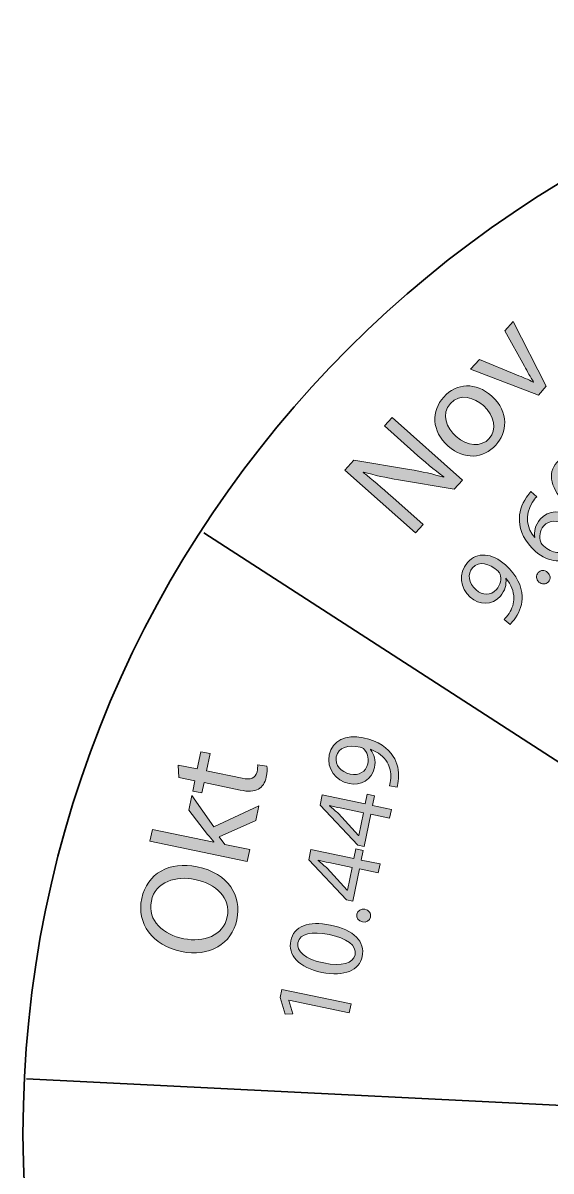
# Model space of a CAD drawing. Header units: inches. Extents: x 3 to 336, y -207 to -2.
# Drawn here: x 228.7 to 252.7, y -55.2 to -3.1 of the extents above; entities that cross this region are included whole.
import ezdxf

# ---------------------------------------------------------------- set-up
doc = ezdxf.new("R2010")
doc.units = ezdxf.units.IN
doc.header["$MEASUREMENT"] = 0
doc.layers.add('cut', color=7, linetype='Continuous')
doc.layers.add('graveer', color=7, linetype='Continuous')

# ---------------------------------------------------------------- blocks, each defined once
blk = doc.blocks.new('block 27')
at = {"layer": 'graveer'}
h = blk.add_hatch(color=7, dxfattribs=at)
h.dxf.hatch_style = 2
edge = h.paths.add_edge_path()
edge.add_spline(control_points=[(245.323, -37.728), (245.352, -37.638), (245.364, -37.53), (245.38, -37.382), (245.397, -37.128), (245.344, -36.875), (245.211, -36.66), (245.065, -36.413), (244.821, -36.206), (244.46, -36.071), (244.46, -36.071), (244.457, -36.085), (244.457, -36.085), (244.634, -36.304), (244.708, -36.581), (244.643, -36.896), (244.525, -37.462), (244.024, -37.737), (243.487, -37.626), (242.892, -37.502), (242.459, -36.963), (242.592, -36.32), (242.726, -35.676), (243.33, -35.388), (244.133, -35.554), (244.825, -35.697), (245.261, -36.03), (245.497, -36.402), (245.684, -36.693), (245.76, -37.056), (245.728, -37.403), (245.721, -37.563), (245.697, -37.7), (245.671, -37.8), (245.671, -37.8), (245.323, -37.728), (245.323, -37.728)], knot_values=[0, 0, 0, 0, 1, 1, 1, 2, 2, 2, 3, 3, 3, 4, 4, 4, 5, 5, 5, 6, 6, 6, 7, 7, 7, 8, 8, 8, 9, 9, 9, 10, 10, 10, 11, 11, 11, 12, 12, 12, 12], degree=3, periodic=1)
edge = h.paths.add_edge_path()
edge.add_spline(control_points=[(243.546, -37.199), (243.937, -37.28), (244.262, -37.1), (244.339, -36.732), (244.397, -36.447), (244.303, -36.195), (244.138, -36.044), (244.104, -36.012), (244.059, -35.988), (243.991, -35.974), (243.454, -35.862), (243.002, -35.975), (242.909, -36.421), (242.834, -36.784), (243.1, -37.106), (243.546, -37.199)], knot_values=[0, 0, 0, 0, 1, 1, 1, 2, 2, 2, 3, 3, 3, 4, 4, 4, 5, 5, 5, 5], degree=3, periodic=1)
h = blk.add_hatch(color=7, dxfattribs=at)
h.dxf.hatch_style = 2
edge = h.paths.add_edge_path()
edge.add_spline(control_points=[(235.737, -36.787), (235.737, -36.787), (236.602, -36.966), (236.602, -36.966), (236.602, -36.966), (236.764, -36.183), (236.764, -36.183), (236.764, -36.183), (237.181, -36.269), (237.181, -36.269), (237.181, -36.269), (237.018, -37.053), (237.018, -37.053), (237.018, -37.053), (238.642, -37.389), (238.642, -37.389), (239.015, -37.466), (239.248, -37.404), (239.312, -37.1), (239.341, -36.957), (239.345, -36.847), (239.34, -36.774), (239.34, -36.774), (239.756, -36.835), (239.756, -36.835), (239.777, -36.949), (239.773, -37.124), (239.73, -37.336), (239.677, -37.59), (239.553, -37.779), (239.377, -37.878), (239.183, -38.001), (238.904, -38.001), (238.55, -37.928), (238.55, -37.928), (236.908, -37.587), (236.908, -37.587), (236.908, -37.587), (236.811, -38.054), (236.811, -38.054), (236.811, -38.054), (236.394, -37.968), (236.394, -37.968), (236.394, -37.968), (236.491, -37.501), (236.491, -37.501), (236.491, -37.501), (235.77, -37.352), (235.77, -37.352), (235.77, -37.352), (235.737, -36.787), (235.737, -36.787)], knot_values=[0, 0, 0, 0, 1, 1, 1, 2, 2, 2, 3, 3, 3, 4, 4, 4, 5, 5, 5, 6, 6, 6, 7, 7, 7, 8, 8, 8, 9, 9, 9, 10, 10, 10, 11, 11, 11, 12, 12, 12, 13, 13, 13, 14, 14, 14, 15, 15, 15, 16, 16, 16, 17, 17, 17, 17], degree=3, periodic=1)
h = blk.add_hatch(color=7, dxfattribs=at)
h.dxf.hatch_style = 2
edge = h.paths.add_edge_path()
edge.add_spline(control_points=[(237.354, -40.287), (237.354, -40.287), (237.357, -40.274), (237.357, -40.274), (237.266, -40.178), (237.158, -40.045), (237.07, -39.936), (237.07, -39.936), (236.214, -38.837), (236.214, -38.837), (236.214, -38.837), (236.351, -38.178), (236.351, -38.178), (236.351, -38.178), (237.348, -39.598), (237.348, -39.598), (237.348, -39.598), (239.395, -38.64), (239.395, -38.64), (239.395, -38.64), (239.257, -39.306), (239.257, -39.306), (239.257, -39.306), (237.599, -40.045), (237.599, -40.045), (237.599, -40.045), (237.852, -40.39), (237.852, -40.39), (237.852, -40.39), (238.984, -40.624), (238.984, -40.624), (238.984, -40.624), (238.872, -41.165), (238.872, -41.165), (238.872, -41.165), (234.455, -40.25), (234.455, -40.25), (234.455, -40.25), (234.568, -39.709), (234.568, -39.709), (234.568, -39.709), (237.354, -40.287), (237.354, -40.287)], knot_values=[0, 0, 0, 0, 1, 1, 1, 2, 2, 2, 3, 3, 3, 4, 4, 4, 5, 5, 5, 6, 6, 6, 7, 7, 7, 8, 8, 8, 9, 9, 9, 10, 10, 10, 11, 11, 11, 12, 12, 12, 13, 13, 13, 14, 14, 14, 14], degree=3, periodic=1)
h = blk.add_hatch(color=7, dxfattribs=at)
h.dxf.hatch_style = 2
h.paths.add_polyline_path([(245.331, -39.202), (244.474, -39.024), (244.171, -40.486), (243.891, -40.428), (242.173, -38.608), (242.268, -38.149), (244.224, -38.554), (244.315, -38.113), (244.649, -38.182), (244.557, -38.623), (245.414, -38.8)])
edge = h.paths.add_edge_path()
edge.add_spline(control_points=[(244.14, -38.955), (244.14, -38.955), (243.09, -38.738), (243.09, -38.738), (242.926, -38.704), (242.762, -38.665), (242.6, -38.621), (242.6, -38.621), (242.597, -38.635), (242.597, -38.635), (242.761, -38.77), (242.88, -38.875), (243.007, -38.993), (243.007, -38.993), (243.917, -39.984), (243.917, -39.984), (243.917, -39.984), (243.927, -39.986), (243.927, -39.986), (243.927, -39.986), (244.14, -38.955), (244.14, -38.955)], knot_values=[0, 0, 0, 0, 1, 1, 1, 2, 2, 2, 3, 3, 3, 4, 4, 4, 5, 5, 5, 6, 6, 6, 7, 7, 7, 7], degree=3, periodic=1)
h = blk.add_hatch(color=7, dxfattribs=at)
h.dxf.hatch_style = 2
h.paths.add_polyline_path([(244.817, -41.683), (243.96, -41.505), (243.657, -42.967), (243.377, -42.908), (241.659, -41.089), (241.755, -40.63), (243.709, -41.035), (243.801, -40.594), (244.135, -40.663), (244.043, -41.104), (244.9, -41.281)])
edge = h.paths.add_edge_path()
edge.add_spline(control_points=[(243.626, -41.436), (243.626, -41.436), (242.576, -41.219), (242.576, -41.219), (242.412, -41.184), (242.248, -41.146), (242.086, -41.102), (242.086, -41.102), (242.083, -41.116), (242.083, -41.116), (242.247, -41.251), (242.366, -41.357), (242.493, -41.474), (242.493, -41.474), (243.404, -42.465), (243.404, -42.465), (243.404, -42.465), (243.413, -42.467), (243.413, -42.467), (243.413, -42.467), (243.626, -41.436), (243.626, -41.436)], knot_values=[0, 0, 0, 0, 1, 1, 1, 2, 2, 2, 3, 3, 3, 4, 4, 4, 5, 5, 5, 6, 6, 6, 7, 7, 7, 7], degree=3, periodic=1)
h = blk.add_hatch(color=7, dxfattribs=at)
h.dxf.hatch_style = 2
edge = h.paths.add_edge_path()
edge.add_spline(control_points=[(236.591, -41.405), (238.033, -41.704), (238.617, -42.74), (238.395, -43.81), (238.166, -44.917), (237.147, -45.516), (235.878, -45.253), (234.547, -44.978), (233.847, -43.97), (234.079, -42.85), (234.316, -41.706), (235.347, -41.148), (236.591, -41.405)], knot_values=[0, 0, 0, 0, 1, 1, 1, 2, 2, 2, 3, 3, 3, 4, 4, 4, 4], degree=3, periodic=1)
edge = h.paths.add_edge_path()
edge.add_spline(control_points=[(235.985, -44.672), (236.881, -44.858), (237.784, -44.539), (237.96, -43.687), (238.138, -42.828), (237.448, -42.18), (236.497, -41.983), (235.663, -41.81), (234.702, -42.065), (234.516, -42.967), (234.33, -43.862), (235.064, -44.482), (235.985, -44.672)], knot_values=[0, 0, 0, 0, 1, 1, 1, 2, 2, 2, 3, 3, 3, 4, 4, 4, 4], degree=3, periodic=1)
h = blk.add_hatch(color=7, dxfattribs=at)
h.dxf.hatch_style = 2
edge = h.paths.add_edge_path()
edge.add_spline(control_points=[(244.092, -43.914), (243.913, -43.877), (243.812, -43.73), (243.847, -43.56), (243.882, -43.391), (244.033, -43.301), (244.211, -43.338), (244.385, -43.374), (244.493, -43.513), (244.456, -43.692), (244.421, -43.861), (244.266, -43.95), (244.092, -43.914)], knot_values=[0, 0, 0, 0, 1, 1, 1, 2, 2, 2, 3, 3, 3, 4, 4, 4, 4], degree=3, periodic=1)
h = blk.add_hatch(color=7, dxfattribs=at)
h.dxf.hatch_style = 2
edge = h.paths.add_edge_path()
edge.add_spline(control_points=[(242.649, -44.058), (243.719, -44.279), (244.227, -44.798), (244.083, -45.495), (243.955, -46.11), (243.293, -46.406), (242.251, -46.201), (241.196, -45.982), (240.71, -45.407), (240.842, -44.768), (240.979, -44.105), (241.648, -43.85), (242.649, -44.058)], knot_values=[0, 0, 0, 0, 1, 1, 1, 2, 2, 2, 3, 3, 3, 4, 4, 4, 4], degree=3, periodic=1)
edge = h.paths.add_edge_path()
edge.add_spline(control_points=[(242.344, -45.776), (243.162, -45.945), (243.678, -45.79), (243.759, -45.403), (243.849, -44.967), (243.384, -44.654), (242.581, -44.487), (241.806, -44.327), (241.257, -44.42), (241.166, -44.861), (241.088, -45.233), (241.487, -45.598), (242.344, -45.776)], knot_values=[0, 0, 0, 0, 1, 1, 1, 2, 2, 2, 3, 3, 3, 4, 4, 4, 4], degree=3, periodic=1)
h = blk.add_hatch(color=7, dxfattribs=at)
h.dxf.hatch_style = 2
h.paths.add_polyline_path([(240.752, -47.468), (240.75, -47.478), (240.932, -48.086), (240.591, -48.101), (240.365, -47.338), (240.44, -46.975), (243.585, -47.626), (243.5, -48.038)])
at = {"layer": 'graveer', "lineweight": 0}
for points in [[(245.331, -39.202), (244.474, -39.024), (244.171, -40.486), (243.891, -40.428), (242.173, -38.608), (242.268, -38.149), (244.224, -38.554), (244.315, -38.113), (244.649, -38.182), (244.557, -38.623), (245.414, -38.8), (245.331, -39.202)], [(244.817, -41.683), (243.96, -41.505), (243.657, -42.967), (243.377, -42.908), (241.659, -41.089), (241.755, -40.63), (243.709, -41.035), (243.801, -40.594), (244.135, -40.663), (244.043, -41.104), (244.9, -41.281), (244.817, -41.683)], [(240.752, -47.468), (240.75, -47.478), (240.932, -48.086), (240.591, -48.101), (240.365, -47.338), (240.44, -46.975), (243.585, -47.626), (243.5, -48.038), (240.752, -47.468)]]:
    blk.add_lwpolyline(points, dxfattribs=at)
for points, knots in [([(245.323, -37.728), (245.352, -37.638), (245.364, -37.53), (245.38, -37.382), (245.397, -37.128), (245.344, -36.875), (245.211, -36.66), (245.065, -36.413), (244.821, -36.206), (244.46, -36.071), (244.46, -36.071), (244.457, -36.085), (244.457, -36.085), (244.634, -36.304), (244.708, -36.581), (244.643, -36.896), (244.525, -37.462), (244.024, -37.737), (243.487, -37.626), (242.892, -37.502), (242.459, -36.963), (242.592, -36.32), (242.726, -35.676), (243.33, -35.388), (244.133, -35.554), (244.825, -35.697), (245.261, -36.03), (245.497, -36.402), (245.684, -36.693), (245.76, -37.056), (245.728, -37.403), (245.721, -37.563), (245.697, -37.7), (245.671, -37.8), (245.671, -37.8), (245.323, -37.728), (245.323, -37.728)], [0, 0, 0, 0, 1, 1, 1, 2, 2, 2, 3, 3, 3, 4, 4, 4, 5, 5, 5, 6, 6, 6, 7, 7, 7, 8, 8, 8, 9, 9, 9, 10, 10, 10, 11, 11, 11, 12, 12, 12, 12]), ([(243.546, -37.199), (243.937, -37.28), (244.262, -37.1), (244.339, -36.732), (244.397, -36.447), (244.303, -36.195), (244.138, -36.044), (244.104, -36.012), (244.059, -35.988), (243.991, -35.974), (243.454, -35.862), (243.002, -35.975), (242.909, -36.421), (242.834, -36.784), (243.1, -37.106), (243.546, -37.199)], [0, 0, 0, 0, 1, 1, 1, 2, 2, 2, 3, 3, 3, 4, 4, 4, 5, 5, 5, 5]), ([(235.737, -36.787), (235.737, -36.787), (236.602, -36.966), (236.602, -36.966), (236.602, -36.966), (236.764, -36.183), (236.764, -36.183), (236.764, -36.183), (237.181, -36.269), (237.181, -36.269), (237.181, -36.269), (237.018, -37.053), (237.018, -37.053), (237.018, -37.053), (238.642, -37.389), (238.642, -37.389), (239.015, -37.466), (239.248, -37.404), (239.312, -37.1), (239.341, -36.957), (239.345, -36.847), (239.34, -36.774), (239.34, -36.774), (239.756, -36.835), (239.756, -36.835), (239.777, -36.949), (239.773, -37.124), (239.73, -37.336), (239.677, -37.59), (239.553, -37.779), (239.377, -37.878), (239.183, -38.001), (238.904, -38.001), (238.55, -37.928), (238.55, -37.928), (236.908, -37.587), (236.908, -37.587), (236.908, -37.587), (236.811, -38.054), (236.811, -38.054), (236.811, -38.054), (236.394, -37.968), (236.394, -37.968), (236.394, -37.968), (236.491, -37.501), (236.491, -37.501), (236.491, -37.501), (235.77, -37.352), (235.77, -37.352), (235.77, -37.352), (235.737, -36.787), (235.737, -36.787)], [0, 0, 0, 0, 1, 1, 1, 2, 2, 2, 3, 3, 3, 4, 4, 4, 5, 5, 5, 6, 6, 6, 7, 7, 7, 8, 8, 8, 9, 9, 9, 10, 10, 10, 11, 11, 11, 12, 12, 12, 13, 13, 13, 14, 14, 14, 15, 15, 15, 16, 16, 16, 17, 17, 17, 17]), ([(237.354, -40.287), (237.354, -40.287), (237.357, -40.274), (237.357, -40.274), (237.266, -40.178), (237.158, -40.045), (237.07, -39.936), (237.07, -39.936), (236.214, -38.837), (236.214, -38.837), (236.214, -38.837), (236.351, -38.178), (236.351, -38.178), (236.351, -38.178), (237.348, -39.598), (237.348, -39.598), (237.348, -39.598), (239.395, -38.64), (239.395, -38.64), (239.395, -38.64), (239.257, -39.306), (239.257, -39.306), (239.257, -39.306), (237.599, -40.045), (237.599, -40.045), (237.599, -40.045), (237.852, -40.39), (237.852, -40.39), (237.852, -40.39), (238.984, -40.624), (238.984, -40.624), (238.984, -40.624), (238.872, -41.165), (238.872, -41.165), (238.872, -41.165), (234.455, -40.25), (234.455, -40.25), (234.455, -40.25), (234.568, -39.709), (234.568, -39.709), (234.568, -39.709), (237.354, -40.287), (237.354, -40.287)], [0, 0, 0, 0, 1, 1, 1, 2, 2, 2, 3, 3, 3, 4, 4, 4, 5, 5, 5, 6, 6, 6, 7, 7, 7, 8, 8, 8, 9, 9, 9, 10, 10, 10, 11, 11, 11, 12, 12, 12, 13, 13, 13, 14, 14, 14, 14]), ([(244.14, -38.955), (244.14, -38.955), (243.09, -38.738), (243.09, -38.738), (242.926, -38.704), (242.762, -38.665), (242.6, -38.621), (242.6, -38.621), (242.597, -38.635), (242.597, -38.635), (242.761, -38.77), (242.88, -38.875), (243.007, -38.993), (243.007, -38.993), (243.917, -39.984), (243.917, -39.984), (243.917, -39.984), (243.927, -39.986), (243.927, -39.986), (243.927, -39.986), (244.14, -38.955), (244.14, -38.955)], [0, 0, 0, 0, 1, 1, 1, 2, 2, 2, 3, 3, 3, 4, 4, 4, 5, 5, 5, 6, 6, 6, 7, 7, 7, 7]), ([(236.591, -41.405), (238.033, -41.704), (238.617, -42.74), (238.395, -43.81), (238.166, -44.917), (237.147, -45.516), (235.878, -45.253), (234.547, -44.978), (233.847, -43.97), (234.079, -42.85), (234.316, -41.706), (235.347, -41.148), (236.591, -41.405)], [0, 0, 0, 0, 1, 1, 1, 2, 2, 2, 3, 3, 3, 4, 4, 4, 4]), ([(243.626, -41.436), (243.626, -41.436), (242.576, -41.219), (242.576, -41.219), (242.412, -41.184), (242.248, -41.146), (242.086, -41.102), (242.086, -41.102), (242.083, -41.116), (242.083, -41.116), (242.247, -41.251), (242.366, -41.357), (242.493, -41.474), (242.493, -41.474), (243.404, -42.465), (243.404, -42.465), (243.404, -42.465), (243.413, -42.467), (243.413, -42.467), (243.413, -42.467), (243.626, -41.436), (243.626, -41.436)], [0, 0, 0, 0, 1, 1, 1, 2, 2, 2, 3, 3, 3, 4, 4, 4, 5, 5, 5, 6, 6, 6, 7, 7, 7, 7]), ([(235.985, -44.672), (236.881, -44.858), (237.784, -44.539), (237.96, -43.687), (238.138, -42.828), (237.448, -42.18), (236.497, -41.983), (235.663, -41.81), (234.702, -42.065), (234.516, -42.967), (234.33, -43.862), (235.064, -44.482), (235.985, -44.672)], [0, 0, 0, 0, 1, 1, 1, 2, 2, 2, 3, 3, 3, 4, 4, 4, 4]), ([(244.092, -43.914), (243.913, -43.877), (243.812, -43.73), (243.847, -43.56), (243.882, -43.391), (244.033, -43.301), (244.211, -43.338), (244.385, -43.374), (244.493, -43.513), (244.456, -43.692), (244.421, -43.861), (244.266, -43.95), (244.092, -43.914)], [0, 0, 0, 0, 1, 1, 1, 2, 2, 2, 3, 3, 3, 4, 4, 4, 4]), ([(242.649, -44.058), (243.719, -44.279), (244.227, -44.798), (244.083, -45.495), (243.955, -46.11), (243.293, -46.406), (242.251, -46.201), (241.196, -45.982), (240.71, -45.407), (240.842, -44.768), (240.979, -44.105), (241.648, -43.85), (242.649, -44.058)], [0, 0, 0, 0, 1, 1, 1, 2, 2, 2, 3, 3, 3, 4, 4, 4, 4]), ([(242.344, -45.776), (243.162, -45.945), (243.678, -45.79), (243.759, -45.403), (243.849, -44.967), (243.384, -44.654), (242.581, -44.487), (241.806, -44.327), (241.257, -44.42), (241.166, -44.861), (241.088, -45.233), (241.487, -45.598), (242.344, -45.776)], [0, 0, 0, 0, 1, 1, 1, 2, 2, 2, 3, 3, 3, 4, 4, 4, 4])]:
    blk.add_open_spline(points, degree=3, knots=knots, dxfattribs=at)
blk = doc.blocks.new('block 28')
at = {"layer": 'graveer'}
h = blk.add_hatch(color=7, dxfattribs=at)
h.dxf.hatch_style = 2
edge = h.paths.add_edge_path()
edge.add_spline(control_points=[(249.403, -18.371), (249.403, -18.371), (251.094, -19.07), (251.094, -19.07), (251.37, -19.18), (251.615, -19.287), (251.847, -19.409), (251.847, -19.409), (251.86, -19.395), (251.86, -19.395), (251.717, -19.174), (251.586, -18.938), (251.445, -18.676), (251.445, -18.676), (250.552, -17.081), (250.552, -17.081), (250.552, -17.081), (250.941, -16.645), (250.941, -16.645), (250.941, -16.645), (252.433, -19.591), (252.433, -19.591), (252.433, -19.591), (252.078, -19.989), (252.078, -19.989), (252.078, -19.989), (249.006, -18.817), (249.006, -18.817), (249.006, -18.817), (249.403, -18.371), (249.403, -18.371)], knot_values=[0, 0, 0, 0, 1, 1, 1, 2, 2, 2, 3, 3, 3, 4, 4, 4, 5, 5, 5, 6, 6, 6, 7, 7, 7, 8, 8, 8, 9, 9, 9, 10, 10, 10, 10], degree=3, periodic=1)
h = blk.add_hatch(color=7, dxfattribs=at)
h.dxf.hatch_style = 2
edge = h.paths.add_edge_path()
edge.add_spline(control_points=[(249.949, -20.03), (250.798, -20.787), (250.644, -21.705), (250.149, -22.259), (249.596, -22.881), (248.714, -22.954), (247.988, -22.307), (247.22, -21.623), (247.217, -20.719), (247.784, -20.083), (248.371, -19.424), (249.247, -19.405), (249.949, -20.03)], knot_values=[0, 0, 0, 0, 1, 1, 1, 2, 2, 2, 3, 3, 3, 4, 4, 4, 4], degree=3, periodic=1)
edge = h.paths.add_edge_path()
edge.add_spline(control_points=[(248.35, -21.872), (248.853, -22.32), (249.49, -22.369), (249.853, -21.961), (250.208, -21.563), (250.1, -20.931), (249.583, -20.47), (249.194, -20.123), (248.528, -19.878), (248.088, -20.372), (247.649, -20.865), (247.914, -21.484), (248.35, -21.872)], knot_values=[0, 0, 0, 0, 1, 1, 1, 2, 2, 2, 3, 3, 3, 4, 4, 4, 4], degree=3, periodic=1)
h = blk.add_hatch(color=7, dxfattribs=at)
h.dxf.hatch_style = 2
edge = h.paths.add_edge_path()
edge.add_spline(control_points=[(256.521, -21.446), (257.336, -22.173), (257.517, -22.876), (257.043, -23.408), (256.626, -23.876), (255.904, -23.802), (255.104, -23.103), (254.3, -22.386), (254.167, -21.645), (254.6, -21.158), (255.051, -20.652), (255.757, -20.766), (256.521, -21.446)], knot_values=[0, 0, 0, 0, 1, 1, 1, 2, 2, 2, 3, 3, 3, 4, 4, 4, 4], degree=3, periodic=1)
edge = h.paths.add_edge_path()
edge.add_spline(control_points=[(255.397, -22.781), (256.021, -23.337), (256.546, -23.461), (256.809, -23.166), (257.105, -22.834), (256.859, -22.33), (256.246, -21.784), (255.656, -21.258), (255.134, -21.064), (254.834, -21.4), (254.582, -21.684), (254.744, -22.2), (255.397, -22.781)], knot_values=[0, 0, 0, 0, 1, 1, 1, 2, 2, 2, 3, 3, 3, 4, 4, 4, 4], degree=3, periodic=1)
h = blk.add_hatch(color=7, dxfattribs=at)
h.dxf.hatch_style = 2
edge = h.paths.add_edge_path()
edge.add_spline(control_points=[(246.498, -26.252), (246.498, -26.252), (243.302, -23.404), (243.302, -23.404), (243.302, -23.404), (243.703, -22.953), (243.703, -22.953), (243.703, -22.953), (246.233, -23.37), (246.233, -23.37), (246.819, -23.467), (247.32, -23.582), (247.782, -23.722), (247.782, -23.722), (247.786, -23.708), (247.786, -23.708), (247.326, -23.366), (246.929, -23.029), (246.43, -22.585), (246.43, -22.585), (245.093, -21.393), (245.093, -21.393), (245.093, -21.393), (245.44, -21.004), (245.44, -21.004), (245.44, -21.004), (248.636, -23.853), (248.636, -23.853), (248.636, -23.853), (248.264, -24.27), (248.264, -24.27), (248.264, -24.27), (245.738, -23.84), (245.738, -23.84), (245.184, -23.745), (244.628, -23.634), (244.138, -23.486), (244.138, -23.486), (244.13, -23.505), (244.13, -23.505), (244.555, -23.84), (244.947, -24.173), (245.478, -24.647), (245.478, -24.647), (246.844, -25.864), (246.844, -25.864), (246.844, -25.864), (246.498, -26.252), (246.498, -26.252)], knot_values=[0, 0, 0, 0, 1, 1, 1, 2, 2, 2, 3, 3, 3, 4, 4, 4, 5, 5, 5, 6, 6, 6, 7, 7, 7, 8, 8, 8, 9, 9, 9, 10, 10, 10, 11, 11, 11, 12, 12, 12, 13, 13, 13, 14, 14, 14, 15, 15, 15, 16, 16, 16, 16], degree=3, periodic=1)
h = blk.add_hatch(color=7, dxfattribs=at)
h.dxf.hatch_style = 2
edge = h.paths.add_edge_path()
edge.add_spline(control_points=[(254.835, -23.338), (255.651, -24.064), (255.831, -24.768), (255.358, -25.299), (254.941, -25.768), (254.219, -25.694), (253.419, -24.995), (252.614, -24.278), (252.481, -23.536), (252.915, -23.049), (253.365, -22.544), (254.072, -22.657), (254.835, -23.338)], knot_values=[0, 0, 0, 0, 1, 1, 1, 2, 2, 2, 3, 3, 3, 4, 4, 4, 4], degree=3, periodic=1)
edge = h.paths.add_edge_path()
edge.add_spline(control_points=[(253.712, -24.673), (254.336, -25.228), (254.861, -25.352), (255.123, -25.057), (255.419, -24.725), (255.173, -24.221), (254.561, -23.676), (253.97, -23.149), (253.448, -22.956), (253.149, -23.291), (252.896, -23.575), (253.059, -24.091), (253.712, -24.673)], knot_values=[0, 0, 0, 0, 1, 1, 1, 2, 2, 2, 3, 3, 3, 4, 4, 4, 4], degree=3, periodic=1)
h = blk.add_hatch(color=7, dxfattribs=at)
h.dxf.hatch_style = 2
edge = h.paths.add_edge_path()
edge.add_spline(control_points=[(252.005, -24.613), (251.942, -24.676), (251.87, -24.764), (251.803, -24.869), (251.434, -25.454), (251.567, -26.055), (251.912, -26.462), (251.912, -26.462), (251.922, -26.451), (251.922, -26.451), (251.872, -26.202), (251.925, -25.891), (252.162, -25.626), (252.539, -25.202), (253.112, -25.176), (253.58, -25.593), (254.019, -25.984), (254.159, -26.645), (253.715, -27.143), (253.259, -27.656), (252.561, -27.636), (251.937, -27.081), (251.465, -26.66), (251.244, -26.158), (251.218, -25.712), (251.2, -25.338), (251.315, -24.964), (251.547, -24.629), (251.618, -24.52), (251.687, -24.435), (251.739, -24.376), (251.739, -24.376), (252.005, -24.613), (252.005, -24.613)], knot_values=[0, 0, 0, 0, 1, 1, 1, 2, 2, 2, 3, 3, 3, 4, 4, 4, 5, 5, 5, 6, 6, 6, 7, 7, 7, 8, 8, 8, 9, 9, 9, 10, 10, 10, 11, 11, 11, 11], degree=3, periodic=1)
edge = h.paths.add_edge_path()
edge.add_spline(control_points=[(253.306, -25.938), (252.963, -25.632), (252.582, -25.644), (252.316, -25.942), (252.142, -26.138), (252.102, -26.427), (252.197, -26.67), (252.214, -26.725), (252.249, -26.783), (252.308, -26.835), (252.709, -27.18), (253.162, -27.259), (253.465, -26.919), (253.714, -26.639), (253.649, -26.244), (253.306, -25.938)], knot_values=[0, 0, 0, 0, 1, 1, 1, 2, 2, 2, 3, 3, 3, 4, 4, 4, 5, 5, 5, 5], degree=3, periodic=1)
h = blk.add_hatch(color=7, dxfattribs=at)
h.dxf.hatch_style = 2
edge = h.paths.add_edge_path()
edge.add_spline(control_points=[(250.528, -30.177), (250.598, -30.114), (250.662, -30.026), (250.75, -29.906), (250.892, -29.694), (250.972, -29.449), (250.965, -29.197), (250.962, -28.91), (250.854, -28.608), (250.609, -28.311), (250.609, -28.311), (250.6, -28.322), (250.6, -28.322), (250.643, -28.599), (250.568, -28.877), (250.355, -29.116), (249.97, -29.548), (249.399, -29.535), (248.989, -29.17), (248.535, -28.766), (248.43, -28.083), (248.867, -27.592), (249.304, -27.102), (249.972, -27.154), (250.585, -27.7), (251.112, -28.17), (251.323, -28.676), (251.342, -29.116), (251.358, -29.461), (251.242, -29.814), (251.041, -30.099), (250.955, -30.233), (250.866, -30.34), (250.793, -30.414), (250.793, -30.414), (250.528, -30.177), (250.528, -30.177)], knot_values=[0, 0, 0, 0, 1, 1, 1, 2, 2, 2, 3, 3, 3, 4, 4, 4, 5, 5, 5, 6, 6, 6, 7, 7, 7, 8, 8, 8, 9, 9, 9, 10, 10, 10, 11, 11, 11, 12, 12, 12, 12], degree=3, periodic=1)
edge = h.paths.add_edge_path()
edge.add_spline(control_points=[(249.253, -28.83), (249.552, -29.096), (249.923, -29.103), (250.173, -28.823), (250.367, -28.605), (250.412, -28.34), (250.343, -28.127), (250.33, -28.082), (250.303, -28.038), (250.252, -27.992), (249.842, -27.627), (249.394, -27.499), (249.091, -27.838), (248.845, -28.115), (248.914, -28.527), (249.253, -28.83)], knot_values=[0, 0, 0, 0, 1, 1, 1, 2, 2, 2, 3, 3, 3, 4, 4, 4, 5, 5, 5, 5], degree=3, periodic=1)
h = blk.add_hatch(color=7, dxfattribs=at)
h.dxf.hatch_style = 2
edge = h.paths.add_edge_path()
edge.add_spline(control_points=[(252.106, -28.481), (251.969, -28.36), (251.955, -28.182), (252.07, -28.053), (252.186, -27.923), (252.36, -27.921), (252.497, -28.042), (252.63, -28.161), (252.654, -28.334), (252.532, -28.471), (252.417, -28.6), (252.238, -28.6), (252.106, -28.481)], knot_values=[0, 0, 0, 0, 1, 1, 1, 2, 2, 2, 3, 3, 3, 4, 4, 4, 4], degree=3, periodic=1)
at = {"layer": 'graveer', "lineweight": 0}
for points, knots in [([(249.403, -18.371), (249.403, -18.371), (251.094, -19.07), (251.094, -19.07), (251.37, -19.18), (251.615, -19.287), (251.847, -19.409), (251.847, -19.409), (251.86, -19.395), (251.86, -19.395), (251.717, -19.174), (251.586, -18.938), (251.445, -18.676), (251.445, -18.676), (250.552, -17.081), (250.552, -17.081), (250.552, -17.081), (250.941, -16.645), (250.941, -16.645), (250.941, -16.645), (252.433, -19.591), (252.433, -19.591), (252.433, -19.591), (252.078, -19.989), (252.078, -19.989), (252.078, -19.989), (249.006, -18.817), (249.006, -18.817), (249.006, -18.817), (249.403, -18.371), (249.403, -18.371)], [0, 0, 0, 0, 1, 1, 1, 2, 2, 2, 3, 3, 3, 4, 4, 4, 5, 5, 5, 6, 6, 6, 7, 7, 7, 8, 8, 8, 9, 9, 9, 10, 10, 10, 10]), ([(249.949, -20.03), (250.798, -20.787), (250.644, -21.705), (250.149, -22.259), (249.596, -22.881), (248.714, -22.954), (247.988, -22.307), (247.22, -21.623), (247.217, -20.719), (247.784, -20.083), (248.371, -19.424), (249.247, -19.405), (249.949, -20.03)], [0, 0, 0, 0, 1, 1, 1, 2, 2, 2, 3, 3, 3, 4, 4, 4, 4]), ([(248.35, -21.872), (248.853, -22.32), (249.49, -22.369), (249.853, -21.961), (250.208, -21.563), (250.1, -20.931), (249.583, -20.47), (249.194, -20.123), (248.528, -19.878), (248.088, -20.372), (247.649, -20.865), (247.914, -21.484), (248.35, -21.872)], [0, 0, 0, 0, 1, 1, 1, 2, 2, 2, 3, 3, 3, 4, 4, 4, 4]), ([(256.521, -21.446), (257.336, -22.173), (257.517, -22.876), (257.043, -23.408), (256.626, -23.876), (255.904, -23.802), (255.104, -23.103), (254.3, -22.386), (254.167, -21.645), (254.6, -21.158), (255.051, -20.652), (255.757, -20.766), (256.521, -21.446)], [0, 0, 0, 0, 1, 1, 1, 2, 2, 2, 3, 3, 3, 4, 4, 4, 4]), ([(246.498, -26.252), (246.498, -26.252), (243.302, -23.404), (243.302, -23.404), (243.302, -23.404), (243.703, -22.953), (243.703, -22.953), (243.703, -22.953), (246.233, -23.37), (246.233, -23.37), (246.819, -23.467), (247.32, -23.582), (247.782, -23.722), (247.782, -23.722), (247.786, -23.708), (247.786, -23.708), (247.326, -23.366), (246.929, -23.029), (246.43, -22.585), (246.43, -22.585), (245.093, -21.393), (245.093, -21.393), (245.093, -21.393), (245.44, -21.004), (245.44, -21.004), (245.44, -21.004), (248.636, -23.853), (248.636, -23.853), (248.636, -23.853), (248.264, -24.27), (248.264, -24.27), (248.264, -24.27), (245.738, -23.84), (245.738, -23.84), (245.184, -23.745), (244.628, -23.634), (244.138, -23.486), (244.138, -23.486), (244.13, -23.505), (244.13, -23.505), (244.555, -23.84), (244.947, -24.173), (245.478, -24.647), (245.478, -24.647), (246.844, -25.864), (246.844, -25.864), (246.844, -25.864), (246.498, -26.252), (246.498, -26.252)], [0, 0, 0, 0, 1, 1, 1, 2, 2, 2, 3, 3, 3, 4, 4, 4, 5, 5, 5, 6, 6, 6, 7, 7, 7, 8, 8, 8, 9, 9, 9, 10, 10, 10, 11, 11, 11, 12, 12, 12, 13, 13, 13, 14, 14, 14, 15, 15, 15, 16, 16, 16, 16]), ([(255.397, -22.781), (256.021, -23.337), (256.546, -23.461), (256.809, -23.166), (257.105, -22.834), (256.859, -22.33), (256.246, -21.784), (255.656, -21.258), (255.134, -21.064), (254.834, -21.4), (254.582, -21.684), (254.744, -22.2), (255.397, -22.781)], [0, 0, 0, 0, 1, 1, 1, 2, 2, 2, 3, 3, 3, 4, 4, 4, 4]), ([(254.835, -23.338), (255.651, -24.064), (255.831, -24.768), (255.358, -25.299), (254.941, -25.768), (254.219, -25.694), (253.419, -24.995), (252.614, -24.278), (252.481, -23.536), (252.915, -23.049), (253.365, -22.544), (254.072, -22.657), (254.835, -23.338)], [0, 0, 0, 0, 1, 1, 1, 2, 2, 2, 3, 3, 3, 4, 4, 4, 4]), ([(253.712, -24.673), (254.336, -25.228), (254.861, -25.352), (255.123, -25.057), (255.419, -24.725), (255.173, -24.221), (254.561, -23.676), (253.97, -23.149), (253.448, -22.956), (253.149, -23.291), (252.896, -23.575), (253.059, -24.091), (253.712, -24.673)], [0, 0, 0, 0, 1, 1, 1, 2, 2, 2, 3, 3, 3, 4, 4, 4, 4]), ([(252.005, -24.613), (251.942, -24.676), (251.87, -24.764), (251.803, -24.869), (251.434, -25.454), (251.567, -26.055), (251.912, -26.462), (251.912, -26.462), (251.922, -26.451), (251.922, -26.451), (251.872, -26.202), (251.925, -25.891), (252.162, -25.626), (252.539, -25.202), (253.112, -25.176), (253.58, -25.593), (254.019, -25.984), (254.159, -26.645), (253.715, -27.143), (253.259, -27.656), (252.561, -27.636), (251.937, -27.081), (251.465, -26.66), (251.244, -26.158), (251.218, -25.712), (251.2, -25.338), (251.315, -24.964), (251.547, -24.629), (251.618, -24.52), (251.687, -24.435), (251.739, -24.376), (251.739, -24.376), (252.005, -24.613), (252.005, -24.613)], [0, 0, 0, 0, 1, 1, 1, 2, 2, 2, 3, 3, 3, 4, 4, 4, 5, 5, 5, 6, 6, 6, 7, 7, 7, 8, 8, 8, 9, 9, 9, 10, 10, 10, 11, 11, 11, 11]), ([(253.306, -25.938), (252.963, -25.632), (252.582, -25.644), (252.316, -25.942), (252.142, -26.138), (252.102, -26.427), (252.197, -26.67), (252.214, -26.725), (252.249, -26.783), (252.308, -26.835), (252.709, -27.18), (253.162, -27.259), (253.465, -26.919), (253.714, -26.639), (253.649, -26.244), (253.306, -25.938)], [0, 0, 0, 0, 1, 1, 1, 2, 2, 2, 3, 3, 3, 4, 4, 4, 5, 5, 5, 5]), ([(250.528, -30.177), (250.598, -30.114), (250.662, -30.026), (250.75, -29.906), (250.892, -29.694), (250.972, -29.449), (250.965, -29.197), (250.962, -28.91), (250.854, -28.608), (250.609, -28.311), (250.609, -28.311), (250.6, -28.322), (250.6, -28.322), (250.643, -28.599), (250.568, -28.877), (250.355, -29.116), (249.97, -29.548), (249.399, -29.535), (248.989, -29.17), (248.535, -28.766), (248.43, -28.083), (248.867, -27.592), (249.304, -27.102), (249.972, -27.154), (250.585, -27.7), (251.112, -28.17), (251.323, -28.676), (251.342, -29.116), (251.358, -29.461), (251.242, -29.814), (251.041, -30.099), (250.955, -30.233), (250.866, -30.34), (250.793, -30.414), (250.793, -30.414), (250.528, -30.177), (250.528, -30.177)], [0, 0, 0, 0, 1, 1, 1, 2, 2, 2, 3, 3, 3, 4, 4, 4, 5, 5, 5, 6, 6, 6, 7, 7, 7, 8, 8, 8, 9, 9, 9, 10, 10, 10, 11, 11, 11, 12, 12, 12, 12]), ([(249.253, -28.83), (249.552, -29.096), (249.923, -29.103), (250.173, -28.823), (250.367, -28.605), (250.412, -28.34), (250.343, -28.127), (250.33, -28.082), (250.303, -28.038), (250.252, -27.992), (249.842, -27.627), (249.394, -27.499), (249.091, -27.838), (248.845, -28.115), (248.914, -28.527), (249.253, -28.83)], [0, 0, 0, 0, 1, 1, 1, 2, 2, 2, 3, 3, 3, 4, 4, 4, 5, 5, 5, 5]), ([(252.106, -28.481), (251.969, -28.36), (251.955, -28.182), (252.07, -28.053), (252.186, -27.923), (252.36, -27.921), (252.497, -28.042), (252.63, -28.161), (252.654, -28.334), (252.532, -28.471), (252.417, -28.6), (252.238, -28.6), (252.106, -28.481)], [0, 0, 0, 0, 1, 1, 1, 2, 2, 2, 3, 3, 3, 4, 4, 4, 4])]:
    blk.add_open_spline(points, degree=3, knots=knots, dxfattribs=at)

msp = doc.modelspace()

# ---------------------------------------------------------------- linework, layer by layer
at = {"layer": 'cut', "color": 1, "lineweight": 35}
msp.add_open_spline([(329.575, -53.54), (329.575, -81.398), (306.991, -103.982), (279.133, -103.982), (251.275, -103.982), (228.691, -81.398), (228.691, -53.54), (228.691, -25.681), (251.275, -3.098), (279.133, -3.098), (306.991, -3.098), (329.575, -25.681), (329.575, -53.54)], degree=3, knots=[0, 0, 0, 0, 1, 1, 1, 2, 2, 2, 3, 3, 3, 4, 4, 4, 4], dxfattribs=at)
at = {"layer": 'graveer', "color": 7, "lineweight": 35}
for points in [[(236.902, -26.249), (279.133, -53.54)], [(261.086, -52.642), (228.846, -51.041)]]:
    msp.add_lwpolyline(points, dxfattribs=at)

# ---------------------------------------------------------------- block references
at = {"layer": 'graveer'}
for name in ['block 28', 'block 27']:
    msp.add_blockref(name, (0, 0), dxfattribs=at)

doc.saveas('drawing.dxf')
